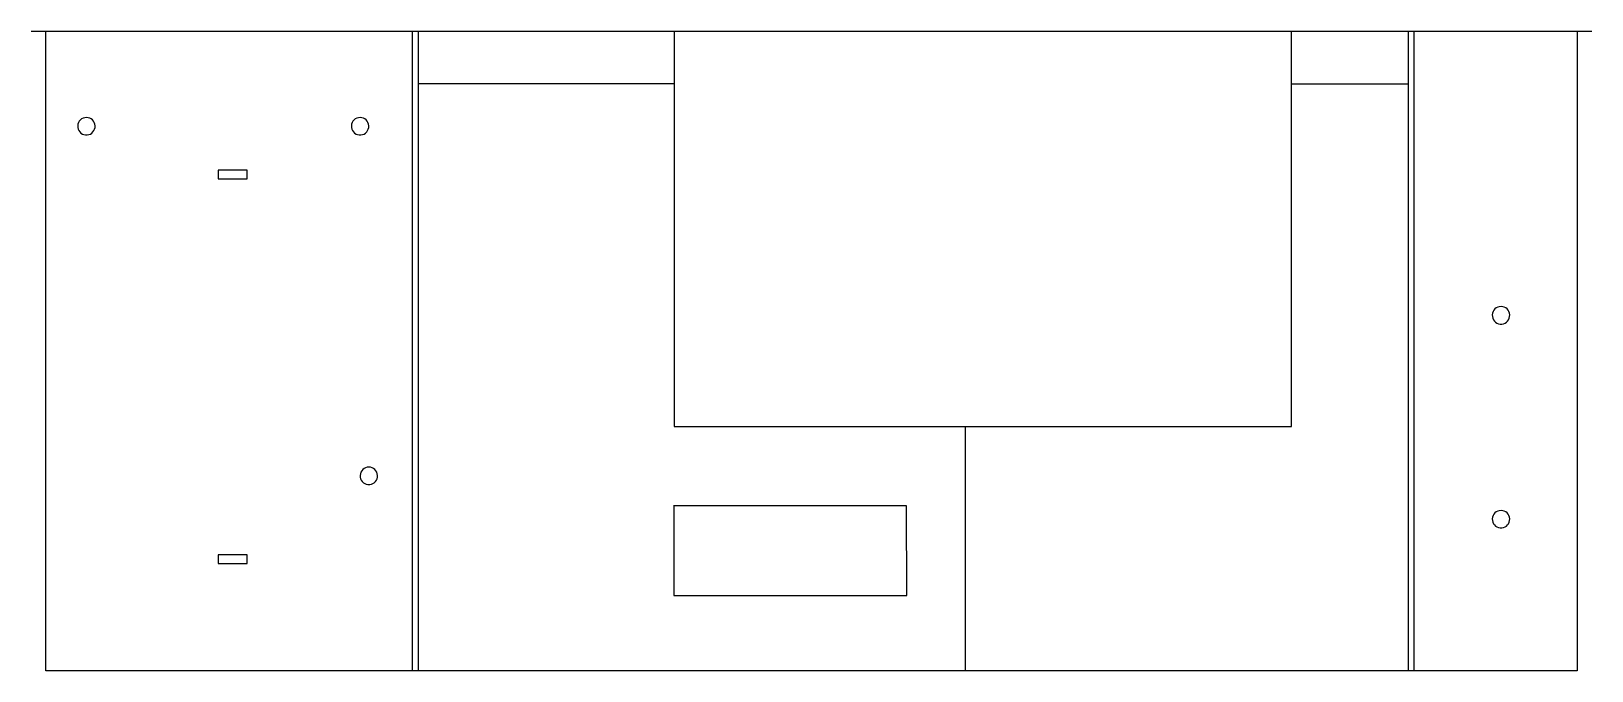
# Model space of a CAD drawing. Header units: metres. Extents: x 1349 to 2485, y -125 to 314.
# Drawn here: x 1949 to 2485, y -125 to 95 of the extents above; entities that cross this region are included whole.
import ezdxf

# ---------------------------------------------------------------- set-up
doc = ezdxf.new("R2010")
doc.units = ezdxf.units.M

msp = doc.modelspace()

# ---------------------------------------------------------------- linework, layer by layer
at = {"layer": 'F Base plate'}
for p, q in [((1953.65, -124.87), (1953.65, 94.63)), ((2079.65, -124.87), (2079.65, 94.63)), ((2081.65, 76.63), (2081.65, 94.63)), ((2169.5, 94.63), (2169.5, 76.63)), ((2381.5, 76.63), (2381.5, 94.63)), ((2421.68, 76.63), (2421.68, 94.63)), ((2423.68, -124.87), (2423.68, 94.63)), ((2479.68, 94.63), (2479.68, -124.87)), ((2081.65, -124.87), (2081.65, 76.63)), ((2169.5, 76.63), (2081.65, 76.63)), ((2169.5, 76.63), (2169.5, -41.06)), ((2381.5, -41.06), (2381.5, 76.63)), ((2381.5, 76.63), (2421.68, 76.63)), ((2421.68, -124.87), (2421.68, 76.63)), ((1965.98, 64.53), (1965.54, 64.18)), ((1966.48, 64.79), (1965.98, 64.53)), ((1967.02, 64.96), (1966.48, 64.79)), ((1967.61, 65.01), (1967.02, 64.96)), ((1968.2, 64.96), (1967.61, 65.01)), ((1968.75, 64.79), (1968.2, 64.96)), ((1969.24, 64.53), (1968.75, 64.79)), ((1969.68, 64.18), (1969.24, 64.53)), ((2059.98, 64.53), (2059.54, 64.18)), ((2060.48, 64.79), (2059.98, 64.53)), ((2061.02, 64.96), (2060.48, 64.79)), ((2061.61, 65.01), (2061.02, 64.96)), ((2062.2, 64.96), (2061.61, 65.01)), ((2062.75, 64.79), (2062.2, 64.96)), ((2063.24, 64.53), (2062.75, 64.79)), ((2063.68, 64.18), (2063.24, 64.53)), ((1964.7, 62.74), (1964.61, 62.16)), ((1964.61, 62.16), (1964.64, 61.57)), ((1964.64, 61.57), (1964.78, 61.01)), ((1964.89, 63.28), (1964.7, 62.74)), ((1964.78, 61.01), (1965.02, 60.5)), ((1965.17, 63.76), (1964.89, 63.28)), ((1965.02, 60.5), (1965.35, 60.05)), ((1965.54, 64.18), (1965.17, 63.76)), ((1965.35, 60.05), (1965.75, 59.66)), ((1965.75, 59.66), (1966.22, 59.35)), ((1966.22, 59.35), (1966.74, 59.14)), ((1966.74, 59.14), (1967.31, 59.03)), ((1967.31, 59.03), (1967.91, 59.03)), ((1967.91, 59.03), (1968.48, 59.14)), ((1968.48, 59.14), (1969, 59.35)), ((1969, 59.35), (1969.47, 59.66)), ((1969.47, 59.66), (1969.87, 60.05)), ((1970.05, 63.76), (1969.68, 64.18)), ((1969.87, 60.05), (1970.2, 60.5)), ((1970.33, 63.28), (1970.05, 63.76)), ((1970.2, 60.5), (1970.44, 61.01)), ((1970.52, 62.74), (1970.33, 63.28)), ((1970.44, 61.01), (1970.58, 61.57)), ((1970.61, 62.16), (1970.52, 62.74)), ((1970.58, 61.57), (1970.61, 62.16)), ((2058.7, 62.74), (2058.61, 62.16)), ((2058.61, 62.16), (2058.64, 61.57)), ((2058.64, 61.57), (2058.78, 61.01)), ((2058.89, 63.28), (2058.7, 62.74)), ((2058.78, 61.01), (2059.02, 60.5)), ((2059.17, 63.76), (2058.89, 63.28)), ((2059.02, 60.5), (2059.35, 60.05)), ((2059.54, 64.18), (2059.17, 63.76)), ((2059.35, 60.05), (2059.75, 59.66)), ((2059.75, 59.66), (2060.22, 59.35)), ((2060.22, 59.35), (2060.74, 59.14)), ((2060.74, 59.14), (2061.31, 59.03)), ((2061.31, 59.03), (2061.91, 59.03)), ((2061.91, 59.03), (2062.48, 59.14)), ((2062.48, 59.14), (2063, 59.35)), ((2063, 59.35), (2063.47, 59.66)), ((2063.47, 59.66), (2063.88, 60.05)), ((2064.05, 63.76), (2063.68, 64.18)), ((2063.88, 60.05), (2064.2, 60.5)), ((2064.33, 63.28), (2064.05, 63.76)), ((2064.2, 60.5), (2064.44, 61.01)), ((2064.52, 62.74), (2064.33, 63.28)), ((2064.44, 61.01), (2064.58, 61.57)), ((2064.61, 62.16), (2064.52, 62.74)), ((2064.58, 61.57), (2064.61, 62.16)), ((2022.85, 46.92), (2012.85, 46.92)), ((2012.85, 46.92), (2012.85, 43.92)), ((2012.85, 43.92), (2022.85, 43.92)), ((2022.85, 43.92), (2022.85, 46.92)), ((2452.91, 0.07), (2452.36, -0.1)), ((2453.5, 0.13), (2452.91, 0.07)), ((2454.09, 0.07), (2453.5, 0.13)), ((2454.63, -0.1), (2454.09, 0.07)), ((2450.59, -2.15), (2450.5, -2.72)), ((2450.5, -2.72), (2450.53, -3.32)), ((2450.53, -3.32), (2450.67, -3.88)), ((2450.78, -1.61), (2450.59, -2.15)), ((2450.67, -3.88), (2450.91, -4.39)), ((2451.06, -1.12), (2450.78, -1.61)), ((2450.91, -4.39), (2451.23, -4.84)), ((2451.43, -0.7), (2451.06, -1.12)), ((2451.23, -4.84), (2451.64, -5.23)), ((2451.86, -0.36), (2451.43, -0.7)), ((2451.64, -5.23), (2452.11, -5.53)), ((2452.36, -0.1), (2451.86, -0.36)), ((2455.13, -0.36), (2454.63, -0.1)), ((2454.89, -5.53), (2455.36, -5.23)), ((2455.57, -0.7), (2455.13, -0.36)), ((2455.36, -5.23), (2455.76, -4.84)), ((2455.94, -1.12), (2455.57, -0.7)), ((2455.76, -4.84), (2456.09, -4.39)), ((2456.22, -1.61), (2455.94, -1.12)), ((2456.09, -4.39), (2456.33, -3.88)), ((2456.41, -2.15), (2456.22, -1.61)), ((2456.33, -3.88), (2456.47, -3.32)), ((2456.49, -2.72), (2456.41, -2.15)), ((2456.47, -3.32), (2456.49, -2.72)), ((2452.11, -5.53), (2452.63, -5.75)), ((2452.63, -5.75), (2453.2, -5.86)), ((2453.2, -5.86), (2453.8, -5.86)), ((2453.8, -5.86), (2454.36, -5.75)), ((2454.36, -5.75), (2454.89, -5.53)), ((2169.5, -41.06), (2269.5, -41.06)), ((2269.5, -40.87), (2269.5, -41.06)), ((2269.5, -41.06), (2381.5, -41.06)), ((2269.5, -41.06), (2269.5, -124.87)), ((2061.7, -57.26), (2061.61, -57.84)), ((2061.61, -57.84), (2061.64, -58.43)), ((2061.64, -58.43), (2061.78, -58.99)), ((2061.89, -56.72), (2061.7, -57.26)), ((2062.17, -56.24), (2061.89, -56.72)), ((2062.54, -55.82), (2062.17, -56.24)), ((2062.98, -55.47), (2062.54, -55.82)), ((2063.48, -55.21), (2062.98, -55.47)), ((2064.02, -55.04), (2063.48, -55.21)), ((2064.61, -54.99), (2064.02, -55.04)), ((2065.2, -55.04), (2064.61, -54.99)), ((2065.75, -55.21), (2065.2, -55.04)), ((2066.24, -55.47), (2065.75, -55.21)), ((2066.68, -55.82), (2066.24, -55.47)), ((2067.05, -56.24), (2066.68, -55.82)), ((2067.33, -56.72), (2067.05, -56.24)), ((2067.52, -57.26), (2067.33, -56.72)), ((2067.44, -58.99), (2067.58, -58.43)), ((2067.61, -57.84), (2067.52, -57.26)), ((2067.58, -58.43), (2067.61, -57.84)), ((2061.78, -58.99), (2062.02, -59.5)), ((2062.02, -59.5), (2062.35, -59.95)), ((2062.35, -59.95), (2062.75, -60.34)), ((2062.75, -60.34), (2063.22, -60.65)), ((2063.22, -60.65), (2063.74, -60.86)), ((2063.74, -60.86), (2064.31, -60.97)), ((2064.31, -60.97), (2064.91, -60.97)), ((2064.91, -60.97), (2065.48, -60.86)), ((2065.48, -60.86), (2066, -60.65)), ((2066, -60.65), (2066.47, -60.34)), ((2066.47, -60.34), (2066.88, -59.95)), ((2066.88, -59.95), (2067.2, -59.5)), ((2067.2, -59.5), (2067.44, -58.99)), ((2169.43, -68.29), (2169.28, -68.29)), ((2249.3, -68.29), (2169.43, -68.29)), ((2169.43, -68.29), (2169.43, -99.06)), ((2249.43, -99.06), (2249.3, -68.29)), ((2450.59, -72.15), (2450.5, -72.72)), ((2450.5, -72.72), (2450.53, -73.32)), ((2450.53, -73.32), (2450.67, -73.88)), ((2450.78, -71.61), (2450.59, -72.15)), ((2450.67, -73.88), (2450.91, -74.39)), ((2451.06, -71.13), (2450.78, -71.61)), ((2450.91, -74.39), (2451.23, -74.84)), ((2451.43, -70.7), (2451.06, -71.13)), ((2451.23, -74.84), (2451.64, -75.23)), ((2451.86, -70.36), (2451.43, -70.7)), ((2452.36, -70.1), (2451.86, -70.36)), ((2452.91, -69.93), (2452.36, -70.1)), ((2453.5, -69.87), (2452.91, -69.93)), ((2454.09, -69.93), (2453.5, -69.87)), ((2454.63, -70.1), (2454.09, -69.93)), ((2455.13, -70.36), (2454.63, -70.1)), ((2455.57, -70.7), (2455.13, -70.36)), ((2455.36, -75.23), (2455.76, -74.84)), ((2455.94, -71.13), (2455.57, -70.7)), ((2455.76, -74.84), (2456.09, -74.39)), ((2456.22, -71.61), (2455.94, -71.13)), ((2456.09, -74.39), (2456.33, -73.88)), ((2456.41, -72.15), (2456.22, -71.61)), ((2456.33, -73.88), (2456.47, -73.32)), ((2456.49, -72.72), (2456.41, -72.15)), ((2456.47, -73.32), (2456.49, -72.72)), ((2451.64, -75.23), (2452.11, -75.53)), ((2452.11, -75.53), (2452.63, -75.75)), ((2452.63, -75.75), (2453.2, -75.86)), ((2453.2, -75.86), (2453.8, -75.86)), ((2453.8, -75.86), (2454.36, -75.75)), ((2454.36, -75.75), (2454.89, -75.53)), ((2454.89, -75.53), (2455.36, -75.23)), ((2022.85, -85.08), (2012.85, -85.08)), ((2012.85, -85.08), (2012.85, -88.08)), ((2022.85, -88.08), (2022.85, -85.08)), ((2012.85, -88.08), (2022.85, -88.08)), ((2169.43, -99.06), (2249.43, -99.06)), ((2079.65, -124.87), (1953.65, -124.87)), ((2081.65, -124.87), (2079.65, -124.87)), ((2269.5, -124.87), (2081.65, -124.87)), ((2421.68, -124.87), (2269.5, -124.87)), ((2423.68, -124.87), (2421.68, -124.87)), ((2479.68, -124.87), (2423.68, -124.87))]:
    msp.add_line(p, q, dxfattribs=at)
at = {"layer": 'Layer0'}
msp.add_line((1948.65, 94.63), (2484.68, 94.63), dxfattribs=at)

doc.saveas('drawing.dxf')
